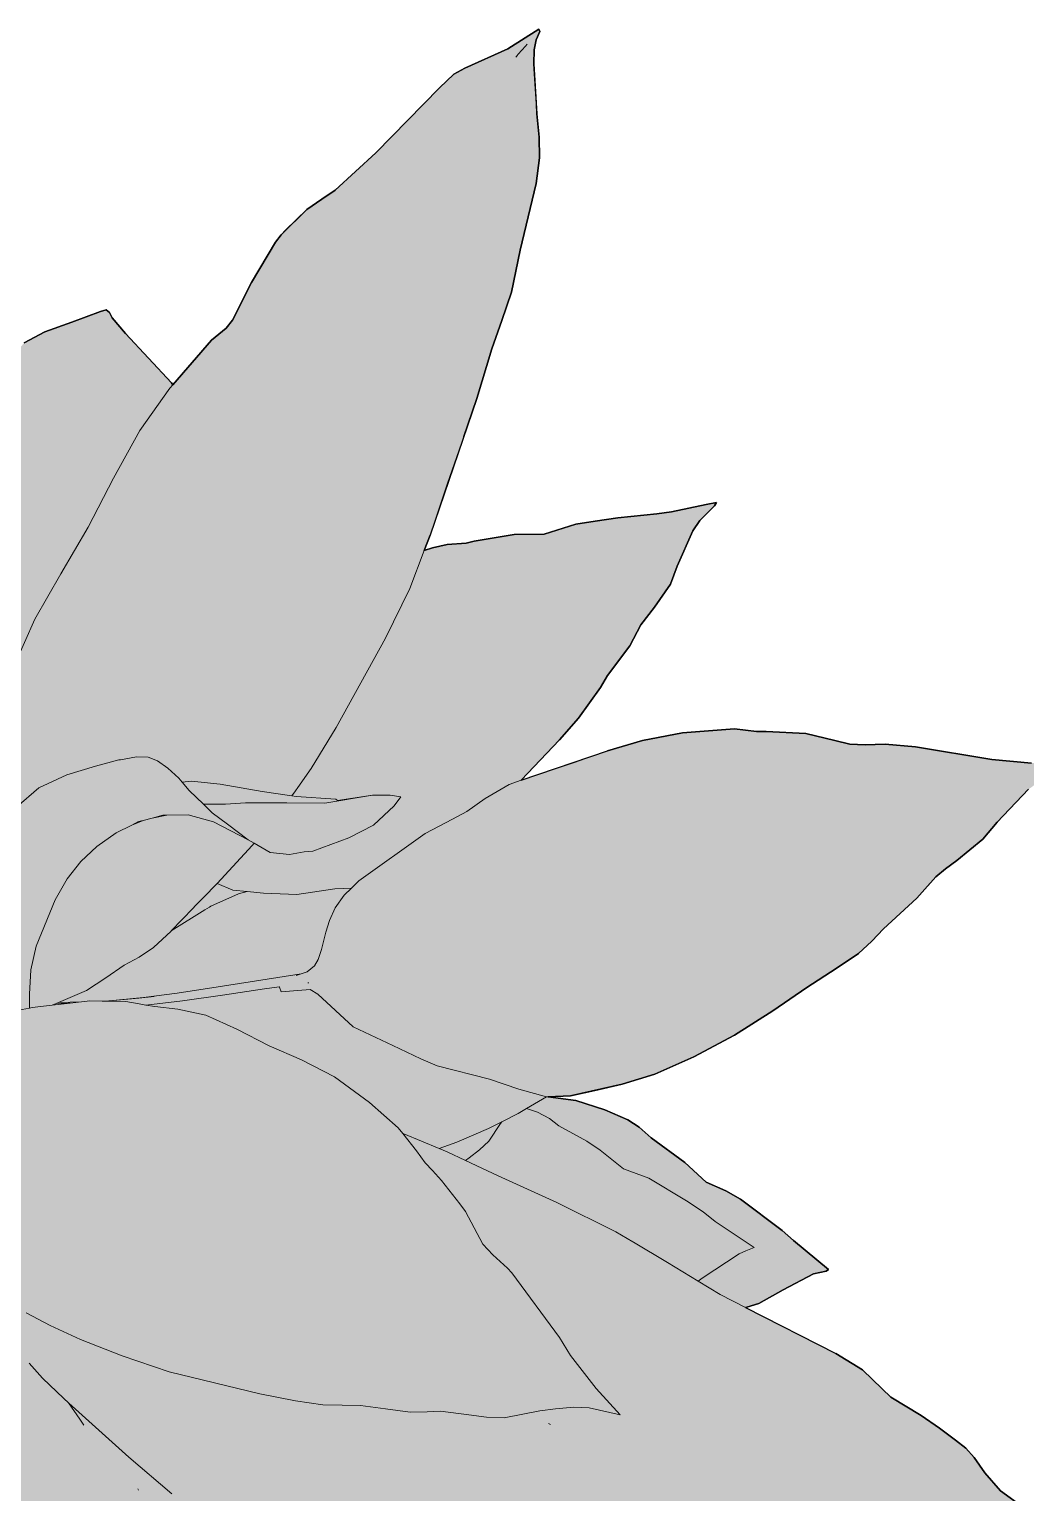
# Model space of a CAD drawing. Header units: millimetres. Extents: x 488786 to 747986, y 25193 to 95000.
# Drawn here: x 580450.5 to 580784.2, y 80676 to 81166.3 of the extents above; entities that cross this region are included whole.
import ezdxf

# ---------------------------------------------------------------- set-up
doc = ezdxf.new("R2010")
doc.units = ezdxf.units.MM
doc.layers.add('25. 255', color=255, linetype='Continuous')
doc.layers.add('6. FUR1', color=181, linetype='Continuous')
doc.layers.add('7. FUR2', color=241, linetype='Continuous', lineweight=5)

# ---------------------------------------------------------------- blocks, each defined once
blk = doc.blocks.new('YUHIHA_Accessory_Plant_Radial_A_Plan', base_point=(62331.64, -72220.07))
at = {"layer": '25. 255'}
h = blk.add_hatch(color=256, dxfattribs=at)
h.dxf.hatch_style = 1
h.paths.add_polyline_path([(61891.85, -72137.55), (61887.88, -72134.24), (61889.15, -72132.94), (61897.4, -72130.3), (61902.91, -72126.81), (61921, -72113.15), (61924.22, -72109.21), (61927.7, -72106.19), (61934.28, -72103.07), (61941.83, -72100.38), (61959.35, -72094.82), (61966.26, -72092.41), (61986.31, -72088.41), (61993.65, -72086.63), (62013.31, -72083), (62027.58, -72080.87), (62043.03, -72078.33), (62059.88, -72076.48), (62059.97, -72076.48), (62080.34, -72071.75), (62094.01, -72069.46), (62100.54, -72068.78), (62098.86, -72060.68), (62098.29, -72052.25), (62092.94, -72047.19), (62083.69, -72036.66), (62079.18, -72030.61), (62076.08, -72024.9), (62073.7, -72022.48), (62068.51, -72019.08), (62048.53, -72006.36), (62046.59, -72003.81), (62045.72, -72001.39), (62040.12, -71992.94), (62035.28, -71982.01), (62031.88, -71976.51), (62029.66, -71973.08), (62024.87, -71966.31), (62006.35, -71941.72), (62002.49, -71936.11), (62001.08, -71932.02), (61997.02, -71915.83), (61994.08, -71908.61), (61992.19, -71904.15), (61993.06, -71903.83), (61995.66, -71905.29), (61999.01, -71906.17), (62003.91, -71906.54), (62021.48, -71906.27), (62024.48, -71906.16), (62029.84, -71905.71), (62037.1, -71905.82), (62045.83, -71907.4), (62054.53, -71909.7), (62068.23, -71914.1), (62074.92, -71915.6), (62082.53, -71917.7), (62101.17, -71925.65), (62108.87, -71928.42), (62130.28, -71936.78), (62163.61, -71950.87), (62163.98, -71949.81), (62166.85, -71940.94), (62166.8, -71932.37), (62168.21, -71920.79), (62171.84, -71904.66), (62173.79, -71898.68), (62178.13, -71880.16), (62182.66, -71885), (62185.69, -71887.44), (62197.29, -71895.31), (62203.26, -71899.19), (62210.2, -71907.11), (62215.34, -71913.69), (62222.16, -71919.89), (62229.64, -71928.54), (62230.46, -71926.43), (62233.52, -71922.36), (62235.71, -71917.96), (62240.15, -71911.36), (62245.8, -71903.69), (62247.97, -71897.05), (62250.12, -71892.1), (62261.68, -71873.48), (62269.64, -71861.78), (62271.61, -71866.15), (62273.14, -71868.71), (62282.72, -71882.87), (62287.59, -71896.47), (62287.81, -71896.87), (62294.9, -71897.81), (62299.43, -71898.62), (62308.49, -71901.3), (62314.5, -71903.76), (62321.39, -71907.69), (62340.62, -71924.12), (62345.32, -71930.32), (62355.47, -71951.54), (62359.4, -71962.12), (62360.42, -71965.64), (62365.77, -71952.52), (62367.1, -71942.99), (62367.42, -71935.61), (62368.56, -71931.42), (62372.01, -71926.36), (62372.46, -71922.42), (62373.51, -71917.11), (62376.32, -71914.43), (62378.08, -71912.29), (62378.91, -71905.18), (62380.43, -71903.29), (62387.36, -71899.61), (62396.43, -71896.4), (62405.96, -71892.76), (62407.94, -71892.23), (62409, -71893.13), (62409.96, -71894.96), (62414.33, -71900.22), (62429.84, -71916.68), (62430.2, -71917.36), (62443.21, -71902.38), (62448.12, -71898.42), (62450.16, -71895.74), (62456.61, -71883.08), (62464.66, -71869.62), (62466.47, -71867.13), (62475.08, -71858.69), (62480.07, -71855.17), (62484.57, -71852.2), (62498.18, -71839.64), (62519.49, -71817.91), (62524.37, -71813.3), (62528.01, -71811.29), (62542.45, -71804.79), (62552.76, -71798.26), (62553.09, -71799.04), (62551.9, -71801.77), (62551.27, -71805.12), (62551.15, -71809.87), (62552.12, -71826.61), (62552.9, -71834.46), (62553.02, -71841.37), (62551.88, -71849.91), (62546.55, -71872.28), (62543.63, -71886.38), (62540.42, -71895.84), (62537.02, -71905.35), (62532.04, -71921.9), (62516.34, -71967.78), (62514.41, -71972.87), (62517.12, -71971.93), (62522.13, -71970.85), (62528.43, -71970.38), (62531.13, -71969.7), (62544.53, -71967.52), (62554.51, -71967.44), (62565.15, -71964.1), (62571.63, -71963.03), (62579.24, -71961.94), (62592.24, -71960.6), (62597.15, -71959.94), (62608.77, -71957.43), (62612.23, -71956.75), (62611.61, -71957.87), (62606.65, -71962.85), (62604.39, -71966.32), (62599.04, -71978.16), (62596.86, -71984.12), (62591.5, -71991.88), (62586.97, -71997.72), (62583.27, -72004.75), (62575.74, -72014.73), (62573.37, -72018.81), (62566.05, -72029.06), (62559.69, -72036.33), (62546.88, -72049.83), (62575.78, -72040.01), (62587.5, -72036.51), (62600.85, -72033.94), (62618.33, -72032.55), (62625.61, -72033.55), (62628.92, -72033.49), (62642.15, -72034.18), (62651.94, -72036.52), (62656.94, -72037.78), (62661.99, -72037.99), (62668.79, -72037.69), (62678.92, -72038.62), (62704.42, -72042.85), (62717.69, -72044.07), (62728.89, -72044.22), (62724.22, -72047.29), (62716.78, -72052.86), (62706.19, -72063.86), (62701.45, -72069.54), (62692.68, -72076.67), (62688.9, -72079.49), (62685.7, -72082.19), (62679.31, -72089.3), (62668.22, -72099.6), (62664.31, -72103.74), (62659.79, -72107.85), (62652.32, -72112.92), (62642.54, -72119.23), (62631.08, -72127.06), (62618.33, -72135.22), (62604.67, -72142.53), (62591.62, -72148.26), (62580.72, -72151.68), (62563.43, -72155.58), (62555.86, -72155.83), (62565.21, -72157.1), (62574.87, -72160.18), (62582.55, -72163.61), (62586.34, -72165.99), (62590.38, -72169.64), (62601.62, -72177.87), (62608.84, -72184.51), (62615.34, -72187.42), (62620.25, -72190.17), (62634.21, -72200.61), (62638.02, -72204.06), (62649.74, -72213.71), (62649.03, -72214.25), (62644.74, -72215.22), (62634.62, -72220.49), (62626.48, -72225.1), (62622.37, -72226.37), (62622, -72226.44), (62652.26, -72241.84), (62661.18, -72247.35), (62667.73, -72253.73), (62670.64, -72256.44), (62680.74, -72262.68), (62686.88, -72266.88), (62692.3, -72270.87), (62695.7, -72273.6), (62698.49, -72276.71), (62702.07, -72281.85), (62707.31, -72287.82), (62715.11, -72293.4), (62722.49, -72297.96), (62726.53, -72300.89), (62732.31, -72307.54), (62745.32, -72329.57), (62752.65, -72343.38), (62757.37, -72354.87), (62762.04, -72364.41), (62767.79, -72375.25), (62772.94, -72384.18), (62775.41, -72389.67), (62773.1, -72390.18), (62767.94, -72388.64), (62761.86, -72387.97), (62726.31, -72391.68), (62720.53, -72393.02), (62712.44, -72393.88), (62691.73, -72391.1), (62675.66, -72387.1), (62658.27, -72384.52), (62644.65, -72381.02), (62631.01, -72377.19), (62621.26, -72374.63), (62579.93, -72360.59), (62560.74, -72355.28), (62540.51, -72348.87), (62520.16, -72339.71), (62508.07, -72333.66), (62505.68, -72333.44), (62510.42, -72343.05), (62515.6, -72352.17), (62520.15, -72361.46), (62523.04, -72371.57), (62524.16, -72378.43), (62529.28, -72379.02), (62540.14, -72381.23), (62545.13, -72383.15), (62551.18, -72386.6), (62568.67, -72398.9), (62578.42, -72407.06), (62581.68, -72410.42), (62590.2, -72418.14), (62595.59, -72423.66), (62605.52, -72439.71), (62611.05, -72447.98), (62616.1, -72456.72), (62619.67, -72466.57), (62622.24, -72479.7), (62622.02, -72482.06), (62622, -72485.47), (62623.13, -72495), (62622.98, -72510.96), (62626.1, -72522.32), (62626.39, -72524.59), (62628.39, -72544.38), (62628.64, -72550.4), (62629.61, -72561.1), (62630.92, -72569.9), (62629.92, -72569.35), (62625.49, -72564.51), (62617.66, -72559.39), (62610.15, -72555.34), (62604.07, -72552.45), (62596.74, -72546.84), (62591.5, -72542.52), (62585.06, -72538.97), (62576.84, -72532.86), (62573.19, -72530.7), (62563.38, -72522.83), (62549.15, -72508.99), (62541.47, -72500.82), (62534.1, -72491.68), (62527.49, -72482.51), (62522.12, -72474.23), (62517.9, -72466.96), (62517.49, -72466.15), (62516.06, -72465.03), (62503.69, -72458.29), (62496.54, -72454.66), (62489.74, -72448.7), (62484.82, -72443.9), (62478.5, -72439.57), (62470.62, -72432.74), (62463.24, -72427.35), (62458.11, -72422.34), (62437.4, -72400.97), (62429.97, -72392.47), (62426.81, -72388.49), (62424.93, -72386.71), (62426.12, -72388.8), (62430.59, -72397.54), (62434, -72406.86), (62436.08, -72414.68), (62436.55, -72418.94), (62436.23, -72424.03), (62436.87, -72429.01), (62436.82, -72439), (62435.85, -72446.68), (62436.32, -72450.65), (62437.67, -72459.42), (62437.18, -72476.93), (62436.54, -72482.06), (62436.41, -72496.28), (62435.52, -72496.07), (62432.08, -72493.3), (62420.91, -72486.65), (62414.84, -72482.9), (62403.44, -72472.77), (62390.51, -72464.13), (62384.29, -72484.72), (62377.29, -72501.7), (62372.39, -72509.93), (62369.1, -72513.33), (62364.96, -72518.55), (62359.55, -72527.98), (62349.67, -72541.7), (62346.73, -72544.77), (62341.7, -72549.53), (62336.43, -72555.58), (62332.78, -72562.53), (62326.98, -72575.24), (62319.66, -72585.56), (62310.66, -72596.95), (62301.82, -72607.64), (62294.03, -72615.43), (62281.29, -72630.8), (62275.9, -72638), (62272.33, -72641.88), (62271.05, -72640.22), (62270.42, -72635.58), (62268.76, -72630.5), (62265.79, -72624.31), (62261.21, -72616.32), (62253.32, -72603.31), (62250.24, -72599.14), (62246.75, -72592.94), (62243.87, -72584.39), (62241.65, -72575.4), (62238.4, -72561.26), (62232.1, -72546.9), (62225.49, -72523.84), (62222.08, -72515.38), (62218.89, -72506.18), (62214.19, -72475.61), (62212.85, -72457.54), (62212.34, -72438.3), (62213.94, -72380.01), (62214.9, -72367.71), (62214.47, -72366.47), (62207.02, -72368.28), (62200.18, -72369.04), (62196.89, -72369.15), (62189.78, -72370.88), (62182.15, -72373.8), (62172.3, -72375.67), (62163.53, -72376.95), (62157.71, -72377.56), (62147.56, -72379.11), (62150.55, -72371.91), (62152.76, -72362.69), (62146.85, -72362.26), (62137.32, -72360.94), (62128.48, -72362.54), (62107.82, -72362.07), (62102.8, -72361.41), (62088.73, -72360.24), (62088.93, -72359.41), (62091.6, -72356.26), (62095.04, -72349.89), (62086.73, -72349.13), (62083.94, -72348.63), (62075.42, -72350.63), (62070.96, -72351.54), (62067.98, -72351.67), (62065.07, -72351.51), (62055.35, -72351.46), (62048.7, -72351.05), (62039.34, -72350.36), (62033.24, -72349.51), (62026.77, -72347.91), (62015.3, -72344.58), (62004.34, -72341.12), (61999.4, -72339.18), (61995.68, -72337.39), (61988.39, -72334.4), (61980, -72331.24), (61973.04, -72328.96), (61968.96, -72327.25), (61969.26, -72325.78), (61971.59, -72323.95), (61973.65, -72321.12), (61975.87, -72316.45), (61982.34, -72299.14), (61982.73, -72294.11), (61983.74, -72289.94), (61986.93, -72284.87), (61991.01, -72279.96), (62000.93, -72269.05), (62004.85, -72264.61), (62017.71, -72254.64), (62022.31, -72250.57), (62035.3, -72240.26), (62045.07, -72233.06), (62055.63, -72224.78), (62066.7, -72217.31), (62048.93, -72214.46), (62032.78, -72211.3), (62024.54, -72208.77), (62018.11, -72205.4), (62015.25, -72204.24), (62005.56, -72201.78), (61999.51, -72200.41), (61994.1, -72199.11), (61990.66, -72198.05), (61987.4, -72196.86), (61976.29, -72192.99), (61968.8, -72190.12), (61958.3, -72185.94), (61951.67, -72182.6), (61945.02, -72178.25), (61933.52, -72169.87), (61922.67, -72161.58), (61918, -72157.48), (61914.56, -72154.27), (61899.04, -72142.48)])
at = {"layer": '6. FUR1'}
for p, q in [((62552.76, -71798.26), (62542.45, -71804.79)), ((62551.9, -71801.77), (62553.09, -71799.04)), ((62553.09, -71799.04), (62552.76, -71798.26)), ((62551.27, -71805.12), (62551.9, -71801.77)), ((62542.45, -71804.79), (62528.01, -71811.29)), ((62551.15, -71809.87), (62551.27, -71805.12)), ((62524.37, -71813.3), (62519.49, -71817.91)), ((62528.01, -71811.29), (62524.37, -71813.3)), ((62551.96, -71823.29), (62551.15, -71809.87)), ((62498.18, -71839.64), (62519.49, -71817.91)), ((62552.12, -71826.61), (62551.96, -71823.29)), ((62552.9, -71834.46), (62552.12, -71826.61)), ((62553.02, -71841.37), (62552.9, -71834.46)), ((62484.57, -71852.2), (62498.18, -71839.64)), ((62551.88, -71849.91), (62553.02, -71841.37)), ((62484.57, -71852.2), (62480.07, -71855.17)), ((62546.55, -71872.28), (62551.88, -71849.91)), ((62480.07, -71855.17), (62475.08, -71858.69)), ((62475.08, -71858.69), (62468.01, -71865.59)), ((62466.47, -71867.13), (62464.66, -71869.62)), ((62468.01, -71865.59), (62466.47, -71867.13)), ((62464.66, -71869.62), (62456.61, -71883.08)), ((62543.63, -71886.38), (62546.55, -71872.28)), ((62456.61, -71883.08), (62453.01, -71890.22)), ((62540.42, -71895.84), (62543.63, -71886.38)), ((62405.96, -71892.76), (62396.43, -71896.4)), ((62407.94, -71892.23), (62405.96, -71892.76)), ((62409, -71893.13), (62407.94, -71892.23)), ((62453.01, -71890.22), (62450.16, -71895.74)), ((62396.43, -71896.4), (62387.36, -71899.61)), ((62409.96, -71894.96), (62409, -71893.13)), ((62414.33, -71900.22), (62409.96, -71894.96)), ((62450.16, -71895.74), (62448.12, -71898.42)), ((62537.02, -71905.35), (62540.42, -71895.84)), ((62387.36, -71899.61), (62380.43, -71903.29)), ((62429.84, -71916.68), (62414.33, -71900.22)), ((62443.21, -71902.38), (62430.2, -71917.36)), ((62448.12, -71898.42), (62443.21, -71902.38)), ((62532.04, -71921.9), (62537.02, -71905.35)), ((62430.2, -71917.36), (62429.84, -71916.68)), ((62527.64, -71934.67), (62532.04, -71921.9)), ((62592.24, -71960.6), (62579.24, -71961.94)), ((62597.15, -71959.94), (62592.24, -71960.6)), ((62608.77, -71957.43), (62597.15, -71959.94)), ((62606.65, -71962.85), (62611.61, -71957.87)), ((62612.23, -71956.75), (62608.77, -71957.43)), ((62611.61, -71957.87), (62612.23, -71956.75)), ((62565.15, -71964.1), (62554.51, -71967.44)), ((62571.63, -71963.03), (62565.15, -71964.1)), ((62579.24, -71961.94), (62571.63, -71963.03)), ((62599.04, -71978.16), (62604.39, -71966.32)), ((62604.39, -71966.32), (62606.65, -71962.85)), ((62514.41, -71972.87), (62516.34, -71967.78)), ((62522.13, -71970.85), (62517.12, -71971.93)), ((62528.43, -71970.38), (62522.13, -71970.85)), ((62531.13, -71969.7), (62528.43, -71970.38)), ((62544.53, -71967.52), (62531.13, -71969.7)), ((62546.9, -71967.49), (62544.53, -71967.52)), ((62554.51, -71967.44), (62546.9, -71967.49)), ((62517.12, -71971.93), (62514.41, -71972.87)), ((62596.86, -71984.12), (62599.04, -71978.16)), ((62591.5, -71991.88), (62596.86, -71984.12)), ((62586.97, -71997.72), (62591.5, -71991.88)), ((62583.27, -72004.75), (62586.97, -71997.72)), ((62575.74, -72014.73), (62583.27, -72004.75)), ((62573.37, -72018.81), (62575.74, -72014.73)), ((62566.05, -72029.06), (62573.37, -72018.81)), ((62559.69, -72036.33), (62566.05, -72029.06)), ((62600.85, -72033.94), (62587.5, -72036.51)), ((62618.33, -72032.55), (62600.85, -72033.94)), ((62625.61, -72033.55), (62618.33, -72032.55)), ((62628.92, -72033.49), (62625.61, -72033.55)), ((62642.15, -72034.18), (62628.92, -72033.49)), ((62651.94, -72036.52), (62642.15, -72034.18)), ((62546.88, -72049.83), (62559.69, -72036.33)), ((62587.5, -72036.51), (62575.78, -72040.01)), ((62656.94, -72037.78), (62651.94, -72036.52)), ((62661.99, -72037.99), (62656.94, -72037.78)), ((62668.79, -72037.69), (62661.99, -72037.99)), ((62678.92, -72038.62), (62668.79, -72037.69)), ((62704.42, -72042.85), (62678.92, -72038.62)), ((62717.69, -72044.07), (62704.42, -72042.85)), ((62706.19, -72063.86), (62716.78, -72052.86)), ((62701.45, -72069.54), (62706.19, -72063.86)), ((62692.68, -72076.67), (62701.45, -72069.54)), ((62688.9, -72079.49), (62692.68, -72076.67)), ((62682.89, -72085.34), (62685.7, -72082.19)), ((62685.7, -72082.19), (62688.9, -72079.49)), ((62679.31, -72089.3), (62682.89, -72085.34)), ((62668.22, -72099.6), (62679.31, -72089.3)), ((62664.31, -72103.74), (62668.22, -72099.6)), ((62652.32, -72112.92), (62659.79, -72107.85)), ((62659.79, -72107.85), (62664.31, -72103.74)), ((62642.54, -72119.23), (62652.32, -72112.92)), ((62631.08, -72127.06), (62642.54, -72119.23)), ((62618.33, -72135.22), (62631.08, -72127.06)), ((62604.67, -72142.53), (62618.33, -72135.22)), ((62591.62, -72148.26), (62604.67, -72142.53)), ((62571.48, -72153.79), (62580.72, -72151.68)), ((62580.72, -72151.68), (62591.62, -72148.26)), ((62555.86, -72155.83), (62563.43, -72155.58)), ((62565.21, -72157.1), (62555.86, -72155.83)), ((62563.43, -72155.58), (62571.48, -72153.79)), ((62574.87, -72160.18), (62565.21, -72157.1)), ((62582.55, -72163.61), (62574.87, -72160.18)), ((62586.34, -72165.99), (62582.55, -72163.61)), ((62590.38, -72169.64), (62586.34, -72165.99)), ((62601.62, -72177.87), (62590.38, -72169.64)), ((62608.84, -72184.51), (62601.62, -72177.87)), ((62615.34, -72187.42), (62608.84, -72184.51)), ((62620.25, -72190.17), (62615.34, -72187.42)), ((62634.21, -72200.61), (62620.25, -72190.17)), ((62638.02, -72204.06), (62634.21, -72200.61)), ((62649.74, -72213.71), (62638.02, -72204.06)), ((62634.62, -72220.49), (62644.74, -72215.22)), ((62644.74, -72215.22), (62649.03, -72214.25)), ((62649.03, -72214.25), (62649.74, -72213.71)), ((62626.48, -72225.1), (62634.62, -72220.49)), ((62622.37, -72226.37), (62626.48, -72225.1)), ((62622, -72226.44), (62622.37, -72226.37)), ((62661.18, -72247.35), (62652.26, -72241.84)), ((62667.73, -72253.73), (62661.18, -72247.35)), ((62670.64, -72256.44), (62667.73, -72253.73)), ((62680.74, -72262.68), (62670.64, -72256.44)), ((62686.88, -72266.88), (62680.74, -72262.68)), ((62692.3, -72270.87), (62686.88, -72266.88)), ((62695.7, -72273.6), (62692.3, -72270.87)), ((62698.49, -72276.71), (62695.7, -72273.6)), ((62702.07, -72281.85), (62698.49, -72276.71)), ((62707.31, -72287.82), (62702.07, -72281.85)), ((62715.11, -72293.4), (62707.31, -72287.82))]:
    blk.add_line(p, q, dxfattribs=at)
for points in [[(62380.43, -71903.29), (62387.36, -71899.61), (62396.43, -71896.4), (62405.96, -71892.76), (62407.94, -71892.23), (62409, -71893.13), (62409.96, -71894.96), (62414.33, -71900.22), (62429.84, -71916.68), (62430.2, -71917.36), (62443.21, -71902.38), (62448.12, -71898.42), (62450.16, -71895.74), (62456.61, -71883.08), (62464.66, -71869.62), (62466.47, -71867.13), (62475.08, -71858.69), (62480.07, -71855.17), (62484.57, -71852.2), (62498.18, -71839.64), (62519.49, -71817.91), (62524.37, -71813.3), (62528.01, -71811.29), (62542.45, -71804.79), (62552.76, -71798.26), (62553.09, -71799.04), (62551.9, -71801.77), (62551.27, -71805.12), (62551.15, -71809.87), (62552.12, -71826.61), (62552.9, -71834.46), (62553.02, -71841.37), (62551.88, -71849.91), (62546.55, -71872.28), (62543.63, -71886.38), (62540.42, -71895.84), (62537.02, -71905.35), (62532.04, -71921.9), (62516.34, -71967.78), (62514.41, -71972.87), (62517.12, -71971.93), (62522.13, -71970.85), (62528.43, -71970.38), (62531.13, -71969.7), (62544.53, -71967.52), (62554.51, -71967.44), (62565.15, -71964.1), (62571.63, -71963.03), (62579.24, -71961.94), (62592.24, -71960.6), (62597.15, -71959.94), (62608.77, -71957.43), (62612.23, -71956.75), (62611.61, -71957.87), (62606.65, -71962.85), (62604.39, -71966.32), (62599.04, -71978.16), (62596.86, -71984.12), (62591.5, -71991.88), (62586.97, -71997.72), (62583.27, -72004.75), (62575.74, -72014.73), (62573.37, -72018.81), (62566.05, -72029.06), (62559.69, -72036.33), (62546.88, -72049.83), (62575.78, -72040.01), (62587.5, -72036.51), (62600.85, -72033.94), (62618.33, -72032.55), (62625.61, -72033.55), (62628.92, -72033.49), (62642.15, -72034.18), (62651.94, -72036.52), (62656.94, -72037.78), (62661.99, -72037.99), (62668.79, -72037.69), (62678.92, -72038.62), (62704.42, -72042.85), (62717.69, -72044.07)], [(62716.78, -72052.86), (62706.19, -72063.86), (62701.45, -72069.54), (62692.68, -72076.67), (62688.9, -72079.49), (62685.7, -72082.19), (62679.31, -72089.3), (62668.22, -72099.6), (62664.31, -72103.74), (62659.79, -72107.85), (62652.32, -72112.92), (62642.54, -72119.23), (62631.08, -72127.06), (62618.33, -72135.22), (62604.67, -72142.53), (62591.62, -72148.26), (62580.72, -72151.68), (62563.43, -72155.58), (62555.86, -72155.83), (62565.21, -72157.1), (62574.87, -72160.18), (62582.55, -72163.61), (62586.34, -72165.99), (62590.38, -72169.64), (62601.62, -72177.87), (62608.84, -72184.51), (62615.34, -72187.42), (62620.25, -72190.17), (62634.21, -72200.61), (62638.02, -72204.06), (62649.74, -72213.71), (62649.03, -72214.25), (62644.74, -72215.22), (62634.62, -72220.49), (62626.48, -72225.1), (62622.37, -72226.37), (62622, -72226.44), (62652.26, -72241.84), (62661.18, -72247.35), (62667.73, -72253.73), (62670.64, -72256.44), (62680.74, -72262.68), (62686.88, -72266.88), (62692.3, -72270.87), (62695.7, -72273.6), (62698.49, -72276.71), (62702.07, -72281.85), (62707.31, -72287.82), (62715.11, -72293.4)]]:
    blk.add_lwpolyline(points, dxfattribs=at)
at = {"layer": '7. FUR2'}
for p, q in [((62545.82, -71806.61), (62548.3, -71803.91)), ((62548.3, -71803.91), (62548.88, -71803.25)), ((62545.04, -71807.58), (62545.25, -71807.35)), ((62545.25, -71807.35), (62545.54, -71807)), ((62545.54, -71807), (62545.82, -71806.61)), ((62429.26, -71918.44), (62419.2, -71932.68)), ((62430.2, -71917.36), (62429.26, -71918.44)), ((62419.2, -71932.68), (62410.39, -71948.67)), ((62522.18, -71950.33), (62527.64, -71934.67)), ((62410.39, -71948.67), (62401.88, -71965.1)), ((62516.34, -71967.78), (62522.18, -71950.33)), ((62401.88, -71965.1), (62392.72, -71980.64)), ((62509.6, -71985.56), (62514.41, -71972.87)), ((62392.72, -71980.64), (62384.08, -71995.91)), ((62501.44, -72002.2), (62509.6, -71985.56)), ((62384.08, -71995.91), (62377.14, -72011.54)), ((62484.88, -72032.21), (62501.44, -72002.2)), ((62476.58, -72045.92), (62484.88, -72032.21)), ((62404.32, -72045.09), (62412.14, -72043.03)), ((62412.14, -72043.03), (62412.67, -72042.94)), ((62412.67, -72042.94), (62418.08, -72041.98)), ((62418.08, -72041.98), (62421.98, -72042.09)), ((62421.98, -72042.09), (62425.06, -72043.35)), ((62425.06, -72043.35), (62428.55, -72045.81)), ((62564.69, -72043.83), (62546.88, -72049.83)), ((62575.78, -72040.01), (62564.69, -72043.83)), ((62385.34, -72052.42), (62394.77, -72048.03)), ((62394.77, -72048.03), (62404.32, -72045.09)), ((62428.55, -72045.81), (62432.2, -72049.18)), ((62432.2, -72049.18), (62433.33, -72050.47)), ((62472.05, -72052.23), (62476.58, -72045.92)), ((62377.84, -72058.81), (62385.34, -72052.42)), ((62436.45, -72050.13), (62433.33, -72050.47)), ((62433.33, -72050.47), (62435.74, -72053.22)), ((62435.74, -72053.22), (62440.53, -72057.89)), ((62446.11, -72051.09), (62436.45, -72050.13)), ((62446.11, -72051.09), (62460.16, -72053.57)), ((62460.16, -72053.57), (62470.04, -72055.03)), ((62470.04, -72055.03), (62471.26, -72053.33)), ((62471.26, -72053.33), (62472.05, -72052.23)), ((62542.82, -72051.2), (62534.81, -72055.95)), ((62546.88, -72049.83), (62542.82, -72051.2)), ((62447.88, -72057.88), (62440.53, -72057.89)), ((62440.53, -72057.89), (62443.4, -72060.69)), ((62454.6, -72057.35), (62447.88, -72057.88)), ((62468.4, -72057.35), (62454.6, -72057.35)), ((62481.09, -72057.48), (62468.4, -72057.35)), ((62470.04, -72055.03), (62471.49, -72055.24)), ((62484.83, -72056.21), (62471.49, -72055.24)), ((62497.03, -72054.86), (62481.09, -72057.48)), ((62485.37, -72056.58), (62484.83, -72056.21)), ((62497.03, -72054.86), (62485.37, -72056.58)), ((62502.97, -72054.79), (62497.03, -72054.86)), ((62497.42, -72064.82), (62504.29, -72058.41)), ((62506.58, -72055.41), (62502.97, -72054.79)), ((62504.29, -72058.41), (62506.58, -72055.41)), ((62534.81, -72055.95), (62528.66, -72060.28)), ((62420.3, -72063.28), (62416.46, -72064.82)), ((62418.72, -72063.7), (62416.46, -72064.82)), ((62420.3, -72063.28), (62418.72, -72063.7)), ((62423.34, -72062.49), (62420.3, -72063.28)), ((62428.2, -72061.55), (62423.34, -72062.49)), ((62426.84, -72061.57), (62423.34, -72062.49)), ((62426.84, -72061.57), (62428.2, -72061.55)), ((62428.2, -72061.55), (62435.32, -72061.45)), ((62443.82, -72063.8), (62435.32, -72061.45)), ((62443.4, -72060.69), (62448.5, -72064.52)), ((62455.46, -72069.82), (62443.82, -72063.8)), ((62523.84, -72062.89), (62514.77, -72067.64)), ((62528.66, -72060.28), (62523.84, -72062.89)), ((62411.29, -72067.39), (62404.77, -72072.04)), ((62411.29, -72067.39), (62416.46, -72064.82)), ((62448.5, -72064.52), (62455.46, -72069.82)), ((62477.15, -72073.61), (62489.18, -72069.09)), ((62489.18, -72069.09), (62497.42, -72064.82)), ((62514.77, -72067.64), (62492.56, -72083.51)), ((62404.77, -72072.04), (62399.42, -72077.06)), ((62446.46, -72082.94), (62456.83, -72071.65)), ((62455.46, -72069.82), (62457.41, -72070.94)), ((62456.83, -72071.65), (62457.41, -72070.94)), ((62457.41, -72070.94), (62462.87, -72074.06)), ((62462.87, -72074.06), (62469.3, -72074.7)), ((62469.3, -72074.7), (62474.24, -72073.84)), ((62474.24, -72073.84), (62477.15, -72073.61)), ((62399.42, -72077.06), (62394.88, -72082.88)), ((62394.88, -72082.88), (62390.8, -72089.92)), ((62445.05, -72084.39), (62446.46, -72082.94)), ((62492.56, -72083.51), (62490.07, -72085.93)), ((62440.36, -72089.22), (62445.05, -72084.39)), ((62452.22, -72087.92), (62442.99, -72091.99)), ((62445.05, -72084.39), (62450.34, -72086.7)), ((62450.34, -72086.7), (62455.15, -72087.12)), ((62455.15, -72087.12), (62452.22, -72087.92)), ((62455.15, -72087.12), (62460.64, -72087.61)), ((62460.64, -72087.61), (62471.73, -72088.13)), ((62471.73, -72088.13), (62484.5, -72086.25)), ((62484.5, -72086.25), (62490.07, -72085.93)), ((62487.59, -72088.35), (62484.61, -72092.55)), ((62490.07, -72085.93), (62487.59, -72088.35)), ((62390.8, -72089.92), (62384.48, -72105.43)), ((62429.71, -72100.28), (62437.04, -72092.64)), ((62440.92, -72093.28), (62429.71, -72100.28)), ((62437.04, -72092.64), (62437.75, -72091.9)), ((62437.75, -72091.9), (62440.36, -72089.22)), ((62442.46, -72092.32), (62440.92, -72093.28)), ((62442.99, -72091.99), (62442.46, -72092.32)), ((62484.61, -72092.55), (62482.68, -72096.77)), ((62482.68, -72096.77), (62481.46, -72100.68)), ((62423.78, -72105.88), (62429.65, -72100.34)), ((62429.65, -72100.34), (62429.71, -72100.28)), ((62481.46, -72100.68), (62480.05, -72106.51)), ((62384.48, -72105.43), (62382.69, -72113.38)), ((62418.91, -72109.09), (62423.78, -72105.88)), ((62480.05, -72106.51), (62478.93, -72109.91)), ((62382.23, -72121.54), (62382.69, -72113.38)), ((62407.84, -72115.97), (62413.96, -72111.82)), ((62413.96, -72111.82), (62418.91, -72109.09)), ((62477.69, -72111.97), (62475.2, -72114.05)), ((62478.93, -72109.91), (62477.69, -72111.97)), ((62401.32, -72120.21), (62407.84, -72115.97)), ((62445.42, -72119.07), (62459.69, -72116.77)), ((62459.69, -72116.77), (62473.19, -72114.7)), ((62473.19, -72114.7), (62471.51, -72115.24)), ((62475.2, -72114.05), (62473.19, -72114.7)), ((62475.73, -72117.68), (62475.38, -72117.74)), ((62382.23, -72121.54), (62382.29, -72126.13)), ((62391.93, -72124.26), (62401.32, -72120.21)), ((62407.84, -72123.82), (62420.38, -72122.61)), ((62407.84, -72123.82), (62418.82, -72122.81)), ((62418.82, -72122.81), (62423.94, -72122.28)), ((62418.82, -72122.81), (62420.38, -72122.61)), ((62420.38, -72122.61), (62431.71, -72121.2)), ((62431.71, -72121.2), (62445.42, -72119.07)), ((62446.9, -72121.85), (62433.48, -72123.76)), ((62460.94, -72119.74), (62446.9, -72121.85)), ((62465.89, -72119.05), (62460.94, -72119.74)), ((62465.89, -72119.05), (62465.92, -72119.16)), ((62465.92, -72119.16), (62466.56, -72120.66)), ((62466.56, -72120.66), (62476.24, -72119.87)), ((62476.24, -72119.87), (62478.83, -72121.45)), ((62478.83, -72121.45), (62490.58, -72132.46)), ((62382.29, -72126.13), (62376.15, -72127.32)), ((62383.09, -72125.97), (62382.29, -72126.13)), ((62389.81, -72125.18), (62383.09, -72125.97)), ((62395.88, -72124.45), (62389.81, -72125.18)), ((62389.81, -72125.18), (62391.17, -72124.59)), ((62391.17, -72124.59), (62391.93, -72124.26)), ((62391.17, -72124.59), (62395.15, -72124.49)), ((62399.6, -72124.01), (62391.93, -72124.26)), ((62395.15, -72124.49), (62395.88, -72124.45)), ((62399.6, -72124.01), (62395.88, -72124.45)), ((62402.4, -72123.68), (62399.6, -72124.01)), ((62406.59, -72123.78), (62402.4, -72123.68)), ((62408.56, -72123.72), (62406.59, -72123.78)), ((62407.84, -72123.82), (62406.59, -72123.78)), ((62407.84, -72123.82), (62409.74, -72123.68)), ((62414.48, -72123.98), (62407.84, -72123.82)), ((62418.93, -72124.75), (62414.48, -72123.98)), ((62421.24, -72125.15), (62418.93, -72124.75)), ((62433.48, -72123.76), (62421.24, -72125.15)), ((62424.21, -72125.65), (62421.24, -72125.15)), ((62431.87, -72126.47), (62424.21, -72125.65)), ((62441.25, -72128.55), (62431.87, -72126.47)), ((62451.66, -72133.21), (62441.25, -72128.55)), ((62490.58, -72132.46), (62503.86, -72138.71)), ((62462.54, -72138.76), (62451.66, -72133.21)), ((62473.27, -72143.46), (62462.54, -72138.76)), ((62503.86, -72138.71), (62513.26, -72143.19)), ((62484.31, -72149.19), (62473.27, -72143.46)), ((62513.26, -72143.19), (62518.72, -72145.46)), ((62518.72, -72145.46), (62536.26, -72149.96)), ((62496.08, -72157.83), (62484.31, -72149.19)), ((62536.26, -72149.96), (62546.05, -72153.35)), ((62546.05, -72153.35), (62555.36, -72155.84)), ((62548.66, -72159.8), (62555.36, -72155.84)), ((62555.36, -72155.84), (62555.86, -72155.83)), ((62505.66, -72166.21), (62496.08, -72157.83)), ((62540.39, -72164.23), (62545.91, -72161.42)), ((62545.91, -72161.42), (62548.66, -72159.8)), ((62552.31, -72161.03), (62548.66, -72159.8)), ((62556.4, -72163.1), (62552.31, -72161.03)), ((62507.19, -72168.16), (62505.66, -72166.21)), ((62525.3, -72171.03), (62535.96, -72166.48)), ((62535.96, -72166.48), (62540.39, -72164.23)), ((62536.02, -72170.73), (62539.98, -72164.81)), ((62539.98, -72164.81), (62540.39, -72164.23)), ((62559.48, -72165.6), (62556.4, -72163.1)), ((62568.85, -72170.71), (62559.48, -72165.6)), ((62507.6, -72168.27), (62507.19, -72168.16)), ((62511.79, -72174.01), (62507.19, -72168.16)), ((62519.43, -72173.22), (62507.6, -72168.27)), ((62519.43, -72173.22), (62525.3, -72171.03)), ((62532.89, -72173.6), (62536.02, -72170.73)), ((62573.33, -72173.73), (62568.85, -72170.71)), ((62514.72, -72177.98), (62511.79, -72174.01)), ((62522.11, -72174.35), (62519.43, -72173.22)), ((62528.22, -72177.2), (62522.11, -72174.35)), ((62528.22, -72177.2), (62529.46, -72176.27)), ((62529.46, -72176.27), (62532.89, -72173.6)), ((62581.1, -72179.96), (62573.33, -72173.73)), ((62517.19, -72180.59), (62514.72, -72177.98)), ((62520.23, -72183.89), (62517.19, -72180.59)), ((62539.18, -72182.33), (62528.22, -72177.2)), ((62589.63, -72183.09), (62581.1, -72179.96)), ((62526.35, -72191.72), (62520.23, -72183.89)), ((62558.84, -72191.3), (62539.18, -72182.33)), ((62602.23, -72190.67), (62589.63, -72183.09)), ((62528.18, -72194.28), (62526.35, -72191.72)), ((62578.57, -72201.05), (62558.84, -72191.3)), ((62607.79, -72194.38), (62602.23, -72190.67)), ((62534.04, -72205.27), (62528.18, -72194.28)), ((62611.87, -72197.63), (62607.79, -72194.38)), ((62584.21, -72204.43), (62578.57, -72201.05)), ((62624.84, -72206.35), (62611.87, -72197.63)), ((62537.36, -72208.8), (62534.04, -72205.27)), ((62584.5, -72204.6), (62584.21, -72204.43)), ((62595.86, -72211.39), (62584.5, -72204.6)), ((62622.07, -72207.46), (62624.84, -72206.35)), ((62542.34, -72213.22), (62537.36, -72208.8)), ((62606.14, -72217.61), (62595.86, -72211.39)), ((62607.5, -72216.63), (62619.81, -72208.42)), ((62619.81, -72208.42), (62622.07, -72207.46)), ((62543.77, -72214.82), (62542.34, -72213.22)), ((62559.69, -72236.47), (62543.77, -72214.82)), ((62606.14, -72217.61), (62607.5, -72216.63)), ((62613.52, -72222.07), (62606.14, -72217.61)), ((62622, -72226.44), (62613.52, -72222.07)), ((62381.18, -72228.26), (62389.14, -72232.52)), ((62634.34, -72232.81), (62622, -72226.44)), ((62389.14, -72232.52), (62399.37, -72237.19)), ((62652.26, -72241.84), (62634.34, -72232.81)), ((62399.37, -72237.19), (62413.23, -72242.65)), ((62563.4, -72242.54), (62559.69, -72236.47)), ((62382.11, -72245.06), (62386.63, -72250.16)), ((62413.23, -72242.65), (62428.97, -72247.96)), ((62572.01, -72253.57), (62563.4, -72242.54)), ((62386.63, -72250.16), (62393.7, -72256.9)), ((62428.97, -72247.96), (62459.35, -72255.4)), ((62459.35, -72255.4), (62471.27, -72257.76)), ((62580.03, -72262.42), (62572.01, -72253.57)), ((62393.7, -72256.9), (62395.29, -72258.34)), ((62399.1, -72263.91), (62395.29, -72258.34)), ((62395.29, -72258.34), (62395.46, -72258.49)), ((62415.46, -72276.63), (62395.46, -72258.49)), ((62471.27, -72257.76), (62480.48, -72259.09)), ((62480.48, -72259.09), (62486.9, -72259.2)), ((62486.9, -72259.2), (62493.05, -72259.26)), ((62493.05, -72259.26), (62501.41, -72260.4)), ((62501.41, -72260.4), (62509.65, -72261.5)), ((62553.16, -72261.1), (62558.41, -72260.38)), ((62558.41, -72260.38), (62564.53, -72259.86)), ((62564.53, -72259.86), (62569.68, -72260.1)), ((62569.68, -72260.1), (62580.03, -72262.42)), ((62400.43, -72265.86), (62399.1, -72263.91)), ((62509.65, -72261.5), (62515.4, -72261.41)), ((62515.4, -72261.41), (62519.89, -72261.13)), ((62519.89, -72261.13), (62529.31, -72262.44)), ((62529.31, -72262.44), (62535.31, -72263.15)), ((62535.31, -72263.15), (62541.14, -72263.36)), ((62541.14, -72263.36), (62553.16, -72261.1)), ((62556.71, -72265.66), (62556.06, -72265.34)), ((62415.46, -72276.63), (62429.94, -72288.83)), ((62418.78, -72287.65), (62418.5, -72287.24))]:
    blk.add_line(p, q, dxfattribs=at)

msp = doc.modelspace()

# ---------------------------------------------------------------- block references
msp.add_blockref('YUHIHA_Accessory_Plant_Radial_A_Plan', (580400, 80744.45))

doc.saveas('drawing.dxf')
